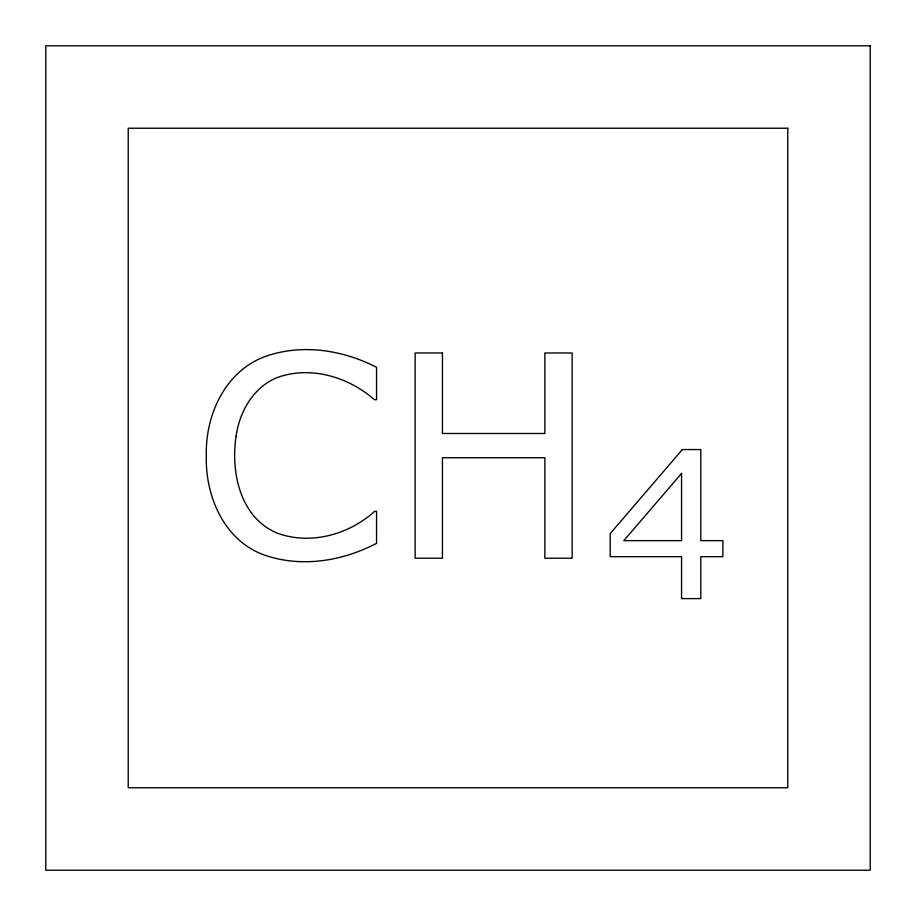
<?xml version="1.0" encoding="UTF-8"?>
<svg xmlns="http://www.w3.org/2000/svg" width="916" height="916" viewBox="0 0 916 916"><rect width="100%" height="100%" fill="white"/><g stroke="black" fill="none" stroke-linecap="round" stroke-linejoin="round"><path stroke-width="1.37" d="M236.042 436.36C230.569 472.622 240.427 518.719 278.212 533.49C311.245 545.112 349.122 534.452 374.621 511.357L376.556 511.357L376.556 543.337C342.916 560.901 302.83 567.702 266.212 555.68C224.775 542.112 205.115 496.804 206.329 455.813C205.207 414.948 225.29 370.751 265.8 356.29C302.12 343.615 342.859 349.878 376.556 367.316L376.556 399.708L374.484 399.708C348.401 376.9 310.524 365.438 277.101 377.587C253.297 387.331 239.477 411.742 236.042 436.36M682.363 449.561L610.193 533.639L610.193 556.665L681.561 556.665L681.561 598.606L700.786 598.606L700.786 556.665L722.907 556.665L722.907 540.646L700.786 540.646L700.786 449.561L682.363 449.561M681.561 473.389L623.807 540.646L681.561 540.646L681.561 473.389M870.2 45.8L45.8 45.8L45.8 870.2L870.2 870.2L870.2 45.8M787.76 128.24L128.24 128.24L128.24 787.76L787.76 787.76L787.76 128.24M442.439 352.981L415.154 352.981L415.154 558.233L442.439 558.233L442.439 457.748L544.86 457.748L544.86 558.233L572.157 558.233L572.157 352.981L544.86 352.981L544.86 433.486L442.439 433.486L442.439 352.981"/></g></svg>
